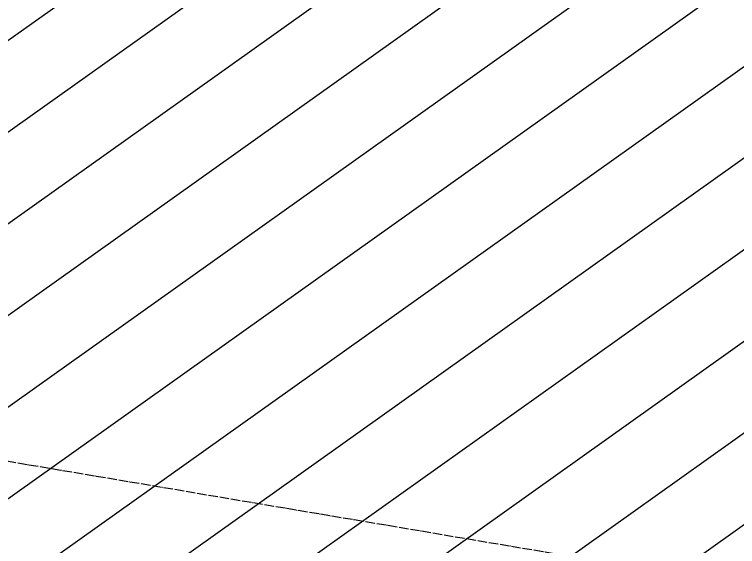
# Model space of a CAD drawing. Extents: x 12199666 to 24617114, y 1197707 to 2548648.
# Drawn here: x 12294778 to 12296316, y 1251220 to 1252351 of the extents above; entities that cross this region are included whole.
import ezdxf

# ---------------------------------------------------------------- set-up
doc = ezdxf.new("R2010")
doc.units = 0
doc.header["$LTSCALE"] = 10
doc.header["$MEASUREMENT"] = 0
doc.linetypes.add('TX-GRID-T1$0$TX-GRID-T1$0$DOTE', pattern=[2.42, 2, -0.2, 0.02, -0.2])
doc.layers.add('TX-GRID-T1$0$TX-GRID-T1$0$DOTE', color=1, linetype='Continuous')
doc.layers.add('TX-PLAN-T1-F11$0$bangong', color=5, linetype='Continuous', true_color=0x0000ff)

# ---------------------------------------------------------------- blocks, each defined once
blk = doc.blocks.new('TX-GRID-T1')
at = {"layer": 'TX-GRID-T1$0$TX-GRID-T1$0$DOTE', "linetype": 'TX-GRID-T1$0$TX-GRID-T1$0$DOTE'}
blk.add_line((12327353.9, 1245902.4), (12285446.2, 1252972.8), dxfattribs=at)
blk = doc.blocks.new('TX-PLAN-T1-F11')
at = {"layer": 'TX-PLAN-T1-F11$0$bangong'}
h = blk.add_hatch(dxfattribs=at)
h.set_pattern_fill('ANSI31', color=256, scale=100)
h.set_pattern_definition([(35.42362, (12267498.76, 1237188.21), (-92.0142, 129.36362), [])])
h.paths.add_polyline_path([(12311684.2, 1287370.2), (12310206.4, 1278610.9), (12302958.8, 1279833.7), (12302775.8, 1278749.3), (12300113.5, 1279198.5), (12299082, 1273084.9), (12299673.7, 1272985), (12298342.8, 1265096.5), (12297751.2, 1265196.3), (12297252.1, 1262238.1), (12297843.6, 1262138.3), (12297460.9, 1259869.8), (12299531.7, 1259520.4), (12299348.7, 1258436.1), (12307533.2, 1257055.3), (12306093.7, 1248523.1), (12305034.8, 1248138.6), (12304987.3, 1248120.9), (12304730.9, 1248810.2), (12304726.2, 1248813.8), (12304668.8, 1248792.3), (12303555.7, 1248388.1), (12303508.2, 1248370.4), (12303251.8, 1249059.7), (12303247.1, 1249063.3), (12303189.7, 1249041.9), (12302076.6, 1248637.7), (12302029.1, 1248620), (12301772.7, 1249309.2), (12301768, 1249312.8), (12301710.6, 1249291.4), (12300597.5, 1248887.2), (12300550, 1248869.5), (12300293.6, 1249558.8), (12300288.9, 1249562.4), (12300231.5, 1249541), (12299118.4, 1249136.8), (12299070.9, 1249119.1), (12298814.5, 1249808.3), (12298809.8, 1249811.9), (12298752.4, 1249790.5), (12297639.3, 1249386.3), (12297591.8, 1249368.6), (12297335.4, 1250057.9), (12297330.7, 1250061.5), (12297273.3, 1250040.1), (12296160.2, 1249635.9), (12296112.7, 1249618.1), (12295856.3, 1250307.4), (12295851.6, 1250311), (12295794.2, 1250289.6), (12294681.1, 1249885.4), (12294633.6, 1249867.7), (12294377.2, 1250557), (12294372.5, 1250560.6), (12294315.1, 1250539.1), (12293202, 1250134.9), (12293154.5, 1250117.2), (12292896.4, 1250811.2), (12292837, 1250784.7), (12291908.3, 1250382.5), (12291867.2, 1250364.2), (12291547.3, 1251083.3), (12291482.4, 1251070.6), (12290489.9, 1250887), (12290445.8, 1250878.3), (12290294.6, 1251652.2), (12290228.3, 1251656.9), (12289222.2, 1251737.1), (12289177.3, 1251740.2), (12289232.2, 1252526.8), (12289169.3, 1252548.5), (12288218.5, 1252887), (12288175.9, 1252901.7), (12288433, 1253647.1), (12288378, 1253684.4), (12287547.5, 1254258.1), (12287510.3, 1254283.3), (12287952, 1254936.4), (12287908.5, 1254986.7), (12287255.4, 1255756.2), (12287225.9, 1255790.2), (12287822.1, 1256306.5), (12287791.1, 1256365.6), (12287330.2, 1257268), (12287309.3, 1257307.9), (12288006.7, 1257672.8), (12287983.8, 1257734.4), (12287579.6, 1258847.4), (12287561.9, 1258895), (12288251.1, 1259151.4), (12288254.7, 1259156), (12288233.3, 1259213.5), (12287829.1, 1260326.5), (12287811.4, 1260374.1), (12288500.7, 1260630.5), (12288504.3, 1260635.1), (12288482.9, 1260692.6), (12288078.7, 1261805.6), (12288060.9, 1261853.2), (12288750.2, 1262109.6), (12288753.8, 1262114.2), (12288732.4, 1262171.7), (12288328.2, 1263284.7), (12288310.5, 1263332.3), (12288999.8, 1263588.7), (12289003.4, 1263593.3), (12288981.9, 1263650.8), (12288577.7, 1264763.8), (12288560, 1264811.3), (12289249.3, 1265067.8), (12289252.9, 1265072.4), (12289231.5, 1265129.9), (12288827.3, 1266242.9), (12288809.6, 1266290.4), (12289498.8, 1266546.8), (12289502.4, 1266551.5), (12289481, 1266609), (12289076.8, 1267722), (12289059.1, 1267769.5), (12289748.4, 1268025.9), (12289752, 1268030.6), (12289730.6, 1268088.1), (12289326.4, 1269201.1), (12289308.7, 1269248.6), (12289997.9, 1269505), (12290001.5, 1269509.7), (12289980.1, 1269567.2), (12289575.9, 1270680.2), (12289558.2, 1270727.7), (12290247.5, 1270984.1), (12290251.1, 1270988.8), (12290229.7, 1271046.3), (12289825.5, 1272159.3), (12289807.8, 1272206.8), (12290497, 1272463.2), (12290500.6, 1272467.9), (12290479.2, 1272525.4), (12290075, 1273638.4), (12290057.3, 1273685.9), (12290746.6, 1273942.3), (12290750.2, 1273947), (12290728.7, 1274004.5), (12290324.6, 1275117.5), (12290306.8, 1275165), (12290996.1, 1275421.4), (12290999.7, 1275426.1), (12290978.3, 1275483.6), (12290574.1, 1276596.6), (12290556.4, 1276644.1), (12291245.7, 1276900.5), (12291249.3, 1276905.2), (12291227.8, 1276962.7), (12290823.6, 1278075.7), (12290805.9, 1278123.2), (12291495.2, 1278379.6), (12291498.8, 1278384.3), (12291477.4, 1278441.7), (12291073.2, 1279554.8), (12291055.5, 1279602.3), (12291744.7, 1279858.7), (12291748.3, 1279863.4), (12291726.9, 1279920.8), (12291322.7, 1281033.9), (12291305, 1281081.4), (12291994.3, 1281337.8), (12291997.9, 1281342.5), (12291976.5, 1281399.9), (12291572.3, 1282513), (12291554.6, 1282560.5), (12292243.8, 1282816.9), (12292247.4, 1282821.6), (12292226, 1282879), (12291821.8, 1283992.1), (12291804.1, 1284039.6), (12292498, 1284297.7), (12292471.6, 1284357.2), (12292069.4, 1285285.8), (12292051.1, 1285327), (12292770.1, 1285646.8), (12292757.5, 1285711.7), (12292573.8, 1286704.2), (12292565.2, 1286748.3), (12293339.1, 1286899.5), (12293343.7, 1286965.8), (12293423.9, 1287971.9), (12293427.1, 1288016.8), (12294213.7, 1287961.9), (12294235.4, 1288024.8), (12294573.9, 1288975.6), (12294588.6, 1289018.2), (12295334, 1288761.1), (12295371.3, 1288816.2), (12295944.9, 1289646.6), (12295970.1, 1289683.9), (12296623.3, 1289242.1), (12296673.6, 1289285.7), (12297443.1, 1289938.8), (12297477.1, 1289968.2), (12297993.3, 1289372.1), (12298052.5, 1289403), (12298954.9, 1289864), (12298994.7, 1289884.8), (12299359.7, 1289187.4), (12299421.3, 1289210.4), (12300534.3, 1289614.5), (12300581.8, 1289632.3), (12300838.2, 1288943), (12300842.9, 1288939.4), (12300900.4, 1288960.8), (12302013.4, 1289365), (12302060.9, 1289382.7), (12302317.3, 1288693.4), (12302322, 1288689.8), (12302379.5, 1288711.3), (12303492.5, 1289115.5), (12303540, 1289133.2), (12303796.4, 1288443.9), (12303801.1, 1288440.3), (12303858.5, 1288461.7), (12304971.6, 1288865.9), (12305019.1, 1288883.6), (12305275.5, 1288194.4), (12305280.2, 1288190.8), (12305337.6, 1288212.2), (12306450.7, 1288616.4), (12306498.2, 1288634.1), (12306754.6, 1287944.8), (12306759.3, 1287941.2), (12306816.7, 1287962.6), (12307929.8, 1288366.8), (12307977.3, 1288384.5), (12308233.7, 1287695.3), (12308238.4, 1287691.7), (12308295.8, 1287713.1), (12309408.9, 1288117.3), (12309456.4, 1288135), (12309712.8, 1287445.7), (12309717.5, 1287442.1), (12309774.9, 1287463.5), (12310888, 1287867.7), (12310935.5, 1287885.5), (12311191.9, 1287196.2), (12311196.6, 1287192.6), (12311254, 1287214)])

msp = doc.modelspace()

# ---------------------------------------------------------------- block references
for name in ['TX-PLAN-T1-F11', 'TX-GRID-T1']:
    msp.add_blockref(name, (0, 0))

doc.saveas('drawing.dxf')
